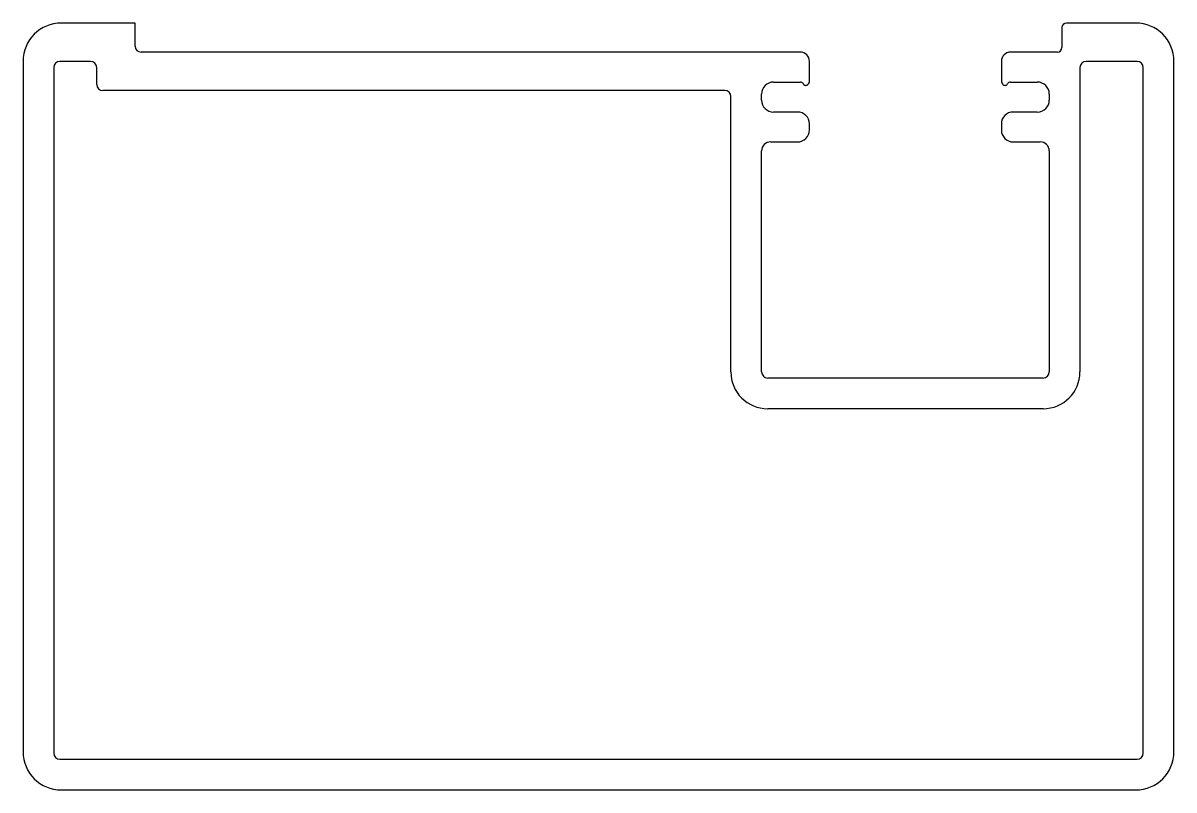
# Model space of a CAD drawing. Extents: x -47 to 48.2, y 6.6 to 70.1.
import ezdxf

# ---------------------------------------------------------------- set-up
doc = ezdxf.new("R2010")
doc.units = 0
doc.layers.get('0').update_dxf_attribs({"linetype": 'CONTINUOUS'})

msp = doc.modelspace()

# ---------------------------------------------------------------- linework, layer by layer
at = {"linetype": 'CONTINUOUS'}
for p, q in [((-37.775, 70.141), (-43.871, 70.141)), ((-37.775, 68.236), (-37.775, 70.141)), ((17.279, 67.728), (-37.267, 67.728)), ((-47.046, 66.966), (-47.046, 9.804)), ((18.041, 65.317), (18.041, 66.966)), ((15.064, 65.249), (17.285, 65.249)), ((17.505, 65.122), (17.52, 65.096)), ((17.953, 65.096), (18.007, 65.19)), ((14.072, 63.762), (14.072, 64.258)), ((17.049, 62.771), (15.064, 62.771)), ((18.041, 61.284), (18.041, 61.779)), ((14.816, 60.292), (17.049, 60.292)), ((14.072, 41.248), (14.072, 59.549)), ((-43.871, 6.629), (45.029, 6.629))]:
    msp.add_line(p, q, dxfattribs=at)
for p, q in [((38.933, 69.76), (38.933, 68.109)), ((45.029, 70.141), (39.314, 70.141)), ((38.552, 67.728), (34.678, 67.728)), ((-41.458, 66.966), (-43.998, 66.966)), ((33.916, 66.966), (33.916, 65.317)), ((45.156, 66.966), (40.933, 66.966)), ((48.204, 9.804), (48.204, 66.966)), ((-44.506, 66.458), (-44.506, 9.677)), ((-40.95, 65.061), (-40.95, 66.458)), ((40.425, 66.458), (40.425, 41.248)), ((45.664, 9.677), (45.664, 66.458)), ((33.95, 65.19), (34.004, 65.096)), ((34.437, 65.096), (34.452, 65.122)), ((34.672, 65.249), (36.893, 65.249)), ((11.024, 64.553), (-40.442, 64.553)), ((11.532, 41.248), (11.532, 64.045)), ((37.885, 64.258), (37.885, 63.762)), ((36.893, 62.771), (34.907, 62.771)), ((33.916, 61.779), (33.916, 61.284)), ((34.907, 60.292), (37.141, 60.292)), ((37.885, 59.549), (37.885, 41.248)), ((37.377, 40.74), (14.58, 40.74)), ((37.377, 38.2), (14.58, 38.2)), ((-43.998, 9.169), (45.156, 9.169))]:
    msp.add_line(p, q)
for centre, radius, start, end in [((-43.871, 66.966), 3.175, 90, 180), ((-37.267, 68.236), 0.508, 180, 270), ((17.279, 66.966), 0.762, 0, 90), ((15.064, 64.258), 0.991, 90, 180), ((17.285, 64.995), 0.254, 30, 90), ((17.736, 65.221), 0.25, 210, 330), ((17.793, 65.316), 0.248, 329.60995, 0.39005), ((15.064, 63.762), 0.991, 180, 270), ((17.049, 61.779), 0.991, 360, 90), ((17.049, 61.284), 0.991, 270, 360), ((14.816, 59.549), 0.744, 90, 180), ((37.377, 41.248), 0.508, 270, 360), ((-43.871, 9.804), 3.175, 180, 270), ((45.029, 9.804), 3.175, 270, 0)]:
    msp.add_arc(centre, radius, start, end, dxfattribs=at)
for centre, radius, start, end in [((39.314, 69.76), 0.381, 90, 180), ((45.029, 66.966), 3.175, 0, 90), ((34.678, 66.966), 0.762, 90, 179.99645), ((38.552, 68.109), 0.381, 270, 360), ((-43.998, 66.458), 0.508, 90, 180), ((-41.458, 66.458), 0.508, 360, 90), ((40.933, 66.458), 0.508, 90, 180), ((45.156, 66.458), 0.508, 360, 90), ((-40.442, 65.061), 0.508, 180, 270), ((34.17, 65.317), 0.254, 179.99645, 210), ((34.22, 65.221), 0.25, 210, 330), ((34.672, 64.995), 0.254, 90, 150), ((36.893, 64.258), 0.991, 0, 90), ((11.024, 64.045), 0.508, 0, 90), ((36.893, 63.762), 0.991, 270, 360), ((34.907, 61.779), 0.991, 90, 180), ((34.907, 61.284), 0.991, 180, 270), ((37.141, 59.549), 0.744, 360, 90), ((14.58, 41.248), 3.048, 180, 270), ((14.58, 41.248), 0.508, 180, 270), ((37.377, 41.248), 3.048, 270, 360), ((-43.998, 9.677), 0.508, 180, 270), ((45.156, 9.677), 0.508, 270, 0)]:
    msp.add_arc(centre, radius, start, end)

doc.saveas('drawing.dxf')
